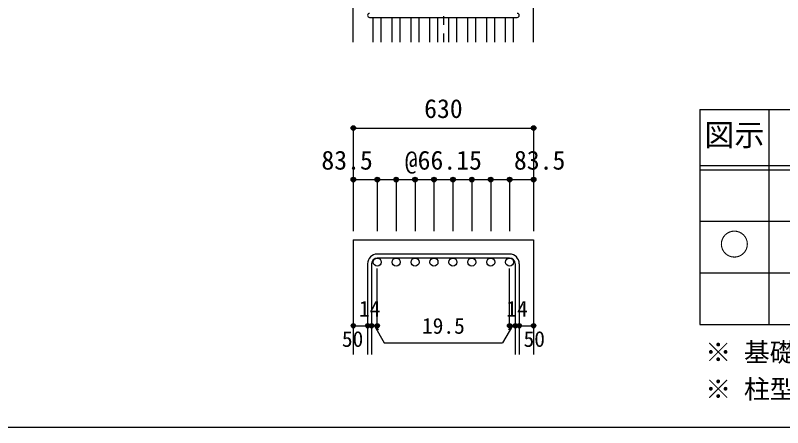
# Model space of a CAD drawing. Units: millimetres at full size, sheet at 1:30; details may follow other scales. Extents: x -5973 to 5954, y -4195 to 4201.
# Drawn here: x -942 to 1736, y -4195 to -2757 of the extents above; entities that cross this region are included whole.
import ezdxf
from ezdxf.enums import TextEntityAlignment as Align

# ---------------------------------------------------------------- set-up
doc = ezdxf.new("R2010")
doc.units = ezdxf.units.MM
doc.header["$LTSCALE"] = 30
doc.header["$PDMODE"] = 32
doc.header["$PDSIZE"] = 15
doc.linetypes.add('CHAIN1', pattern=[8, 5, -1, 1, -1])
for name, color, linetype in [('0-1_躯体線', 4, 'Continuous'), ('0-5_基礎梁筋', 7, 'Continuous'), ('0-6_スタラップ筋', 7, 'Continuous'), ('0-D_寸法', 4, 'Continuous'), ('6-7_文字', 7, 'Continuous'), ('6-E_枠', 7, 'Continuous'), ('F-0_枠', 6, 'Continuous')]:
    doc.layers.add(name, color=color, linetype=linetype)
doc.styles.add('ＭＳ ゴシック', font='')
doc.styles.get('ＭＳ ゴシック').set_extended_font_data('MS Gothic')

msp = doc.modelspace()

# ---------------------------------------------------------------- linework, layer by layer
at = {"layer": '0-1_躯体線', "color": 2}
for p, q in [((237.94, -2849.89), (237.94, -2449.89)), ((237.94, -3539.89), (237.94, -3939.89)), ((237.94, -3539.89), (866.94, -3539.89)), ((866.94, -3539.89), (866.94, -3939.89))]:
    msp.add_line(p, q, dxfattribs=at)
msp.add_lwpolyline([(866.94, -2849.89), (866.94, -2449.89), (1327.44, -2449.89)], dxfattribs=at)
at = {"layer": '0-5_基礎梁筋'}
for p, q in [((307.44, -2849.89), (307.44, -2763.89)), ((335.44, -2849.89), (335.44, -2763.89)), ((373.44, -2849.89), (373.44, -2763.89)), ((401.44, -2849.89), (401.44, -2763.89)), ((439.44, -2849.89), (439.44, -2763.89)), ((467.44, -2849.89), (467.44, -2763.89)), ((505.44, -2849.89), (505.44, -2763.89)), ((533.44, -2849.89), (533.44, -2763.89)), ((571.44, -2849.89), (571.44, -2763.89)), ((599.44, -2849.89), (599.44, -2763.89)), ((637.44, -2849.89), (637.44, -2763.89)), ((665.44, -2849.89), (665.44, -2763.89)), ((703.44, -2849.89), (703.44, -2763.89)), ((731.44, -2849.89), (731.44, -2763.89)), ((769.44, -2849.89), (769.44, -2763.89)), ((797.44, -2849.89), (797.44, -2763.89))]:
    msp.add_line(p, q, dxfattribs=at)
at = {"layer": '0-5_基礎梁筋', "color": 3}
for centre in [(321.44, -3617.89), (387.44, -3617.89), (453.44, -3617.89), (519.44, -3617.89), (585.44, -3617.89), (651.44, -3617.89), (717.44, -3617.89), (783.44, -3617.89)]:
    msp.add_circle(centre, 14, dxfattribs=at)
at = {"layer": '0-6_スタラップ筋'}
for p, q in [((294.94, -2763.89), (809.94, -2763.89)), ((783.44, -3589.89), (321.44, -3589.89)), ((783.44, -3603.89), (321.44, -3603.89)), ((287.94, -3623.39), (287.94, -3939.89)), ((301.94, -3623.39), (301.94, -3939.89)), ((802.94, -3623.39), (802.94, -3939.89)), ((816.94, -3623.39), (816.94, -3939.89))]:
    msp.add_line(p, q, dxfattribs=at)
for centre, radius, start, end in [((294.94, -2756.89), 7, 90, 270), ((809.94, -2756.89), 7, 270, 90), ((321.44, -3623.39), 33.5, 90, 180), ((321.44, -3623.39), 19.5, 90, 180), ((783.44, -3623.39), 33.5, 0, 90), ((783.44, -3623.39), 19.5, 0, 90)]:
    msp.add_arc(centre, radius, start, end, dxfattribs=at)
at = {"layer": '0-D_寸法', "linetype": 'CHAIN1'}
msp.add_line((552.44, -899.89), (552.44, -2849.89), dxfattribs=at)
at = {"layer": '0-D_寸法'}
for p, q in [((237.94, -3149.89), (237.94, -3329.89)), ((237.94, -3149.89), (866.94, -3149.89)), ((866.94, -3149.89), (866.94, -3329.89)), ((866.94, -3149.89), (866.94, -3329.89)), ((237.94, -3329.89), (237.94, -3509.89)), ((237.94, -3329.89), (866.94, -3329.89)), ((321.44, -3329.89), (321.44, -3509.89)), ((387.44, -3329.89), (387.44, -3509.89)), ((453.44, -3329.89), (453.44, -3509.89)), ((519.44, -3329.89), (519.44, -3509.89)), ((585.44, -3329.89), (585.44, -3509.89)), ((651.44, -3329.89), (651.44, -3509.89)), ((717.44, -3329.89), (717.44, -3509.89)), ((783.44, -3329.89), (783.44, -3509.89)), ((866.94, -3329.89), (866.94, -3509.89)), ((321.44, -3839.89), (321.44, -3640.56)), ((783.44, -3839.89), (783.44, -3640.56)), ((237.94, -3839.89), (287.94, -3839.89)), ((287.94, -3839.89), (321.44, -3839.89)), ((311.69, -3839.89), (325.83, -3854.04)), ((311.69, -3839.89), (345.91, -3899.17)), ((793.19, -3839.89), (758.96, -3899.17)), ((793.19, -3839.89), (779.04, -3854.04)), ((783.44, -3839.89), (866.94, -3839.89)), ((802.94, -3839.89), (816.94, -3839.89)), ((345.91, -3899.17), (758.96, -3899.17))]:
    msp.add_line(p, q, dxfattribs=at)
for centre, radius in [((237.94, -3149.89), 8), ((237.94, -3149.89), 7.2), ((237.94, -3149.89), 6.4), ((237.94, -3149.89), 5.6), ((237.94, -3149.89), 4.8), ((237.94, -3149.89), 4), ((237.94, -3149.89), 3.2), ((237.94, -3149.89), 2.4), ((237.94, -3149.89), 1.6), ((237.94, -3149.89), 0.8), ((866.94, -3149.89), 8), ((866.94, -3149.89), 7.2), ((866.94, -3149.89), 6.4), ((866.94, -3149.89), 5.6), ((866.94, -3149.89), 4.8), ((866.94, -3149.89), 4), ((866.94, -3149.89), 3.2), ((866.94, -3149.89), 2.4), ((866.94, -3149.89), 1.6), ((866.94, -3149.89), 0.8), ((237.94, -3329.89), 8), ((237.94, -3329.89), 7.2), ((237.94, -3329.89), 6.4), ((237.94, -3329.89), 5.6), ((237.94, -3329.89), 4.8), ((237.94, -3329.89), 4), ((237.94, -3329.89), 3.2), ((237.94, -3329.89), 2.4), ((237.94, -3329.89), 1.6), ((237.94, -3329.89), 0.8), ((321.44, -3329.89), 8), ((321.44, -3329.89), 7.2), ((321.44, -3329.89), 6.4), ((321.44, -3329.89), 5.6), ((321.44, -3329.89), 4.8), ((321.44, -3329.89), 4), ((321.44, -3329.89), 3.2), ((321.44, -3329.89), 2.4), ((321.44, -3329.89), 1.6), ((321.44, -3329.89), 0.8), ((387.44, -3329.89), 8), ((387.44, -3329.89), 7.2), ((387.44, -3329.89), 6.4), ((387.44, -3329.89), 5.6), ((387.44, -3329.89), 4.8), ((387.44, -3329.89), 4), ((387.44, -3329.89), 3.2), ((387.44, -3329.89), 2.4), ((387.44, -3329.89), 1.6), ((387.44, -3329.89), 0.8), ((453.44, -3329.89), 8), ((453.44, -3329.89), 7.2), ((453.44, -3329.89), 6.4), ((453.44, -3329.89), 5.6), ((453.44, -3329.89), 4.8), ((453.44, -3329.89), 4), ((453.44, -3329.89), 3.2), ((453.44, -3329.89), 2.4), ((453.44, -3329.89), 1.6), ((453.44, -3329.89), 0.8), ((519.44, -3329.89), 8), ((519.44, -3329.89), 7.2), ((519.44, -3329.89), 6.4), ((519.44, -3329.89), 5.6), ((519.44, -3329.89), 4.8), ((519.44, -3329.89), 4), ((519.44, -3329.89), 3.2), ((519.44, -3329.89), 2.4), ((519.44, -3329.89), 1.6), ((519.44, -3329.89), 0.8), ((585.44, -3329.89), 8), ((585.44, -3329.89), 7.2), ((585.44, -3329.89), 6.4), ((585.44, -3329.89), 5.6), ((585.44, -3329.89), 4.8), ((585.44, -3329.89), 4), ((585.44, -3329.89), 3.2), ((585.44, -3329.89), 2.4), ((585.44, -3329.89), 1.6), ((585.44, -3329.89), 0.8), ((651.44, -3329.89), 8), ((651.44, -3329.89), 7.2), ((651.44, -3329.89), 6.4), ((651.44, -3329.89), 5.6), ((651.44, -3329.89), 4.8), ((651.44, -3329.89), 4), ((651.44, -3329.89), 3.2), ((651.44, -3329.89), 2.4), ((651.44, -3329.89), 1.6), ((651.44, -3329.89), 0.8), ((717.44, -3329.89), 8), ((717.44, -3329.89), 7.2), ((717.44, -3329.89), 6.4), ((717.44, -3329.89), 5.6), ((717.44, -3329.89), 4.8), ((717.44, -3329.89), 4), ((717.44, -3329.89), 3.2), ((717.44, -3329.89), 2.4), ((717.44, -3329.89), 1.6), ((717.44, -3329.89), 0.8), ((783.44, -3329.89), 8), ((783.44, -3329.89), 7.2), ((783.44, -3329.89), 6.4), ((783.44, -3329.89), 5.6), ((783.44, -3329.89), 4.8), ((783.44, -3329.89), 4), ((783.44, -3329.89), 3.2), ((783.44, -3329.89), 2.4), ((783.44, -3329.89), 1.6), ((783.44, -3329.89), 0.8), ((866.94, -3329.89), 8), ((866.94, -3329.89), 7.2), ((866.94, -3329.89), 6.4), ((866.94, -3329.89), 5.6), ((866.94, -3329.89), 4.8), ((866.94, -3329.89), 4), ((866.94, -3329.89), 3.2), ((866.94, -3329.89), 2.4), ((866.94, -3329.89), 1.6), ((866.94, -3329.89), 0.8), ((237.94, -3839.89), 4), ((237.94, -3839.89), 3.6), ((237.94, -3839.89), 3.2), ((237.94, -3839.89), 2.8), ((237.94, -3839.89), 2.4), ((237.94, -3839.89), 2), ((237.94, -3839.89), 1.6), ((237.94, -3839.89), 1.2), ((237.94, -3839.89), 0.8), ((237.94, -3839.89), 0.4), ((287.94, -3839.89), 4), ((287.94, -3839.89), 3.6), ((287.94, -3839.89), 3.2), ((287.94, -3839.89), 2.8), ((287.94, -3839.89), 2.4), ((287.94, -3839.89), 2), ((287.94, -3839.89), 1.6), ((287.94, -3839.89), 1.2), ((287.94, -3839.89), 0.8), ((287.94, -3839.89), 0.4), ((301.94, -3839.89), 4), ((301.94, -3839.89), 3.6), ((301.94, -3839.89), 3.2), ((301.94, -3839.89), 2.8), ((301.94, -3839.89), 2.4), ((301.94, -3839.89), 2), ((301.94, -3839.89), 1.6), ((301.94, -3839.89), 1.2), ((301.94, -3839.89), 0.8), ((301.94, -3839.89), 0.4), ((321.44, -3839.89), 4), ((321.44, -3839.89), 3.6), ((321.44, -3839.89), 3.2), ((321.44, -3839.89), 2.8), ((321.44, -3839.89), 2.4), ((321.44, -3839.89), 2), ((321.44, -3839.89), 1.6), ((321.44, -3839.89), 1.2), ((321.44, -3839.89), 0.8), ((321.44, -3839.89), 0.4), ((783.44, -3839.89), 4), ((783.44, -3839.89), 3.6), ((783.44, -3839.89), 3.2), ((783.44, -3839.89), 2.8), ((783.44, -3839.89), 2.4), ((783.44, -3839.89), 2), ((783.44, -3839.89), 1.6), ((783.44, -3839.89), 1.2), ((783.44, -3839.89), 0.8), ((783.44, -3839.89), 0.4), ((802.94, -3839.89), 4), ((802.94, -3839.89), 3.6), ((802.94, -3839.89), 3.2), ((802.94, -3839.89), 2.8), ((802.94, -3839.89), 2.4), ((802.94, -3839.89), 2), ((802.94, -3839.89), 1.6), ((802.94, -3839.89), 1.2), ((802.94, -3839.89), 0.8), ((802.94, -3839.89), 0.4), ((816.94, -3839.89), 4), ((816.94, -3839.89), 3.6), ((816.94, -3839.89), 3.2), ((816.94, -3839.89), 2.8), ((816.94, -3839.89), 2.4), ((816.94, -3839.89), 2), ((816.94, -3839.89), 1.6), ((816.94, -3839.89), 1.2), ((816.94, -3839.89), 0.8), ((816.94, -3839.89), 0.4), ((866.94, -3839.89), 4), ((866.94, -3839.89), 3.6), ((866.94, -3839.89), 3.2), ((866.94, -3839.89), 2.8), ((866.94, -3839.89), 2.4), ((866.94, -3839.89), 2), ((866.94, -3839.89), 1.6), ((866.94, -3839.89), 1.2), ((866.94, -3839.89), 0.8), ((866.94, -3839.89), 0.4)]:
    msp.add_circle(centre, radius, dxfattribs=at)
at = {"layer": '0-D_寸法', "color": 7}
for p in [(237.94, -3149.89), (866.94, -3149.89), (237.94, -3329.89), (321.44, -3329.89), (387.44, -3329.89), (453.44, -3329.89), (519.44, -3329.89), (585.44, -3329.89), (651.44, -3329.89), (717.44, -3329.89), (783.44, -3329.89), (866.94, -3329.89), (237.94, -3839.89), (287.94, -3839.89), (301.94, -3839.89), (321.44, -3839.89), (783.44, -3839.89), (802.94, -3839.89), (816.94, -3839.89), (866.94, -3839.89)]:
    msp.add_point(p, dxfattribs=at)
at = {"layer": '6-E_枠', "color": 3}
for p, q in [((1447.71, -3085.43), (1447.71, -3835.43)), ((1447.71, -3085.43), (3610.24, -3085.43)), ((1447.71, -3835.43), (3610.24, -3835.43))]:
    msp.add_line(p, q, dxfattribs=at)
at = {"layer": '6-E_枠'}
for p, q in [((1687.71, -3085.43), (1687.71, -3835.43)), ((1447.71, -3280.43), (3610.24, -3280.43)), ((1447.71, -3295.43), (3610.24, -3295.43)), ((1447.71, -3475.43), (3610.24, -3475.43)), ((1447.71, -3655.43), (3610.24, -3655.43))]:
    msp.add_line(p, q, dxfattribs=at)
at = {"layer": 'F-0_枠'}
msp.add_line((5954.1, -4195.24), (-5972.88, -4195.24), dxfattribs=at)

# ---------------------------------------------------------------- texts
at = {"layer": '0-D_寸法', "style": 'ＭＳ ゴシック'}
for s, height, p in [('630', 65.98, (484.94, -3134.89)), ('83.5', 65.98, (126.44, -3314.89)), ('@66.15', 65.98, (417.44, -3314.89)), ('83.5', 65.98, (798.44, -3314.89)), ('14', 54.99, (257.4, -3824.44)), ('14', 54.99, (771.98, -3824.44)), ('19.5', 54.99, (477.44, -3884.17)), ('50', 54.99, (197.94, -3929.89)), ('50', 54.99, (831.94, -3929.89))]:
    msp.add_text(s, height=height, dxfattribs=at).set_placement(p, align=Align.BOTTOM_LEFT)
at = {"layer": '6-7_文字', "color": 2, "style": 'ＭＳ ゴシック'}
for s, p in [('図示', (1462.71, -3235.43)), ('○', (1515.21, -3617.93))]:
    msp.add_text(s, height=76.98, dxfattribs=at).set_placement(p, align=Align.BOTTOM_LEFT)
at = {"layer": '6-7_文字', "style": 'ＭＳ ゴシック'}
for s, p in [('※ 基礎梁スターラップ     D13 @300', (1466.27, -3985.01)), ('※ 柱型立上り筋●は引張側領域時', (1466.27, -4113.51))]:
    msp.add_text(s, height=65.98, dxfattribs=at).set_placement(p, align=Align.BOTTOM_LEFT)

doc.saveas('drawing.dxf')
